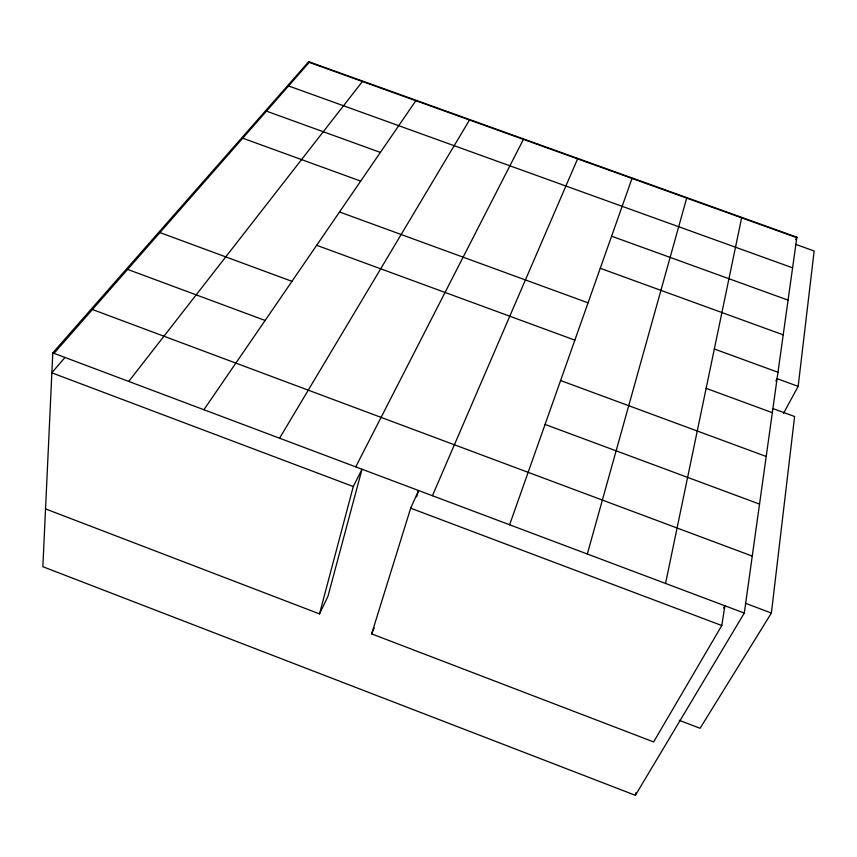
<?xml version="1.0" encoding="UTF-8"?>
<svg xmlns="http://www.w3.org/2000/svg" width="857" height="857" viewBox="0 0 857 857"><rect width="100%" height="100%" fill="white"/><g stroke="black" fill="none" stroke-linecap="round" stroke-linejoin="round"><path stroke-width="1.29" d="M52.791 352.87L42.85 566.702L635.401 795.307L744.294 613.076L796.871 237.207L308.702 61.693L52.791 352.87L744.294 613.076M679.183 720.308L700.073 728.289L771.386 613.034L794.6 416.513L772.907 408.553M783.469 413.417L798.156 386.378L814.15 251.005L795.864 244.416M416.588 496.846L418.559 490.504L410.685 508.19L371.638 633.869L653.623 741.926L721.787 625.524L724.883 605.77L723.544 608.074M635.401 795.307L635.915 792.682M665.546 583.446L741.616 217.839M319.511 613.891L353.277 486.53L362.018 469.229L327.952 596.343L319.511 613.891L45.453 508.865M587.324 554.008L686.682 198.085M509.615 524.763L632.016 178.427M371.638 633.869L374.209 627.913M432.431 495.721L577.597 158.866M795.692 239.596L796.871 237.207M355.751 466.872L523.423 139.391M775.842 381.022L777.085 378.665L798.156 386.378M279.575 438.206L469.507 120.001M203.891 409.732L415.838 100.708M128.711 381.44L362.415 81.501M65.003 357.465L51.774 372.816L353.277 486.53M54.012 353.33L309.57 62.004M309.238 62.379L796.806 237.678M288.573 85.936L792.586 267.823M266.463 111.142L380.369 152.417M611.598 236.2L788.065 300.132M242.735 138.191L360.69 181.106M600.264 268.284L783.212 334.851M339.522 211.979L588.052 302.832M714.331 348.992L777.974 372.259M316.672 245.284L574.865 340.133M706.136 388.35L772.328 412.667M159.938 232.579L291.958 281.332M560.585 380.54L766.201 456.47M127.639 269.398L265.113 320.464M545.073 424.44L759.538 504.098M92.46 309.506L752.264 556.097M745.654 603.36L771.386 613.034M410.685 508.19L721.787 625.524"/></g></svg>
